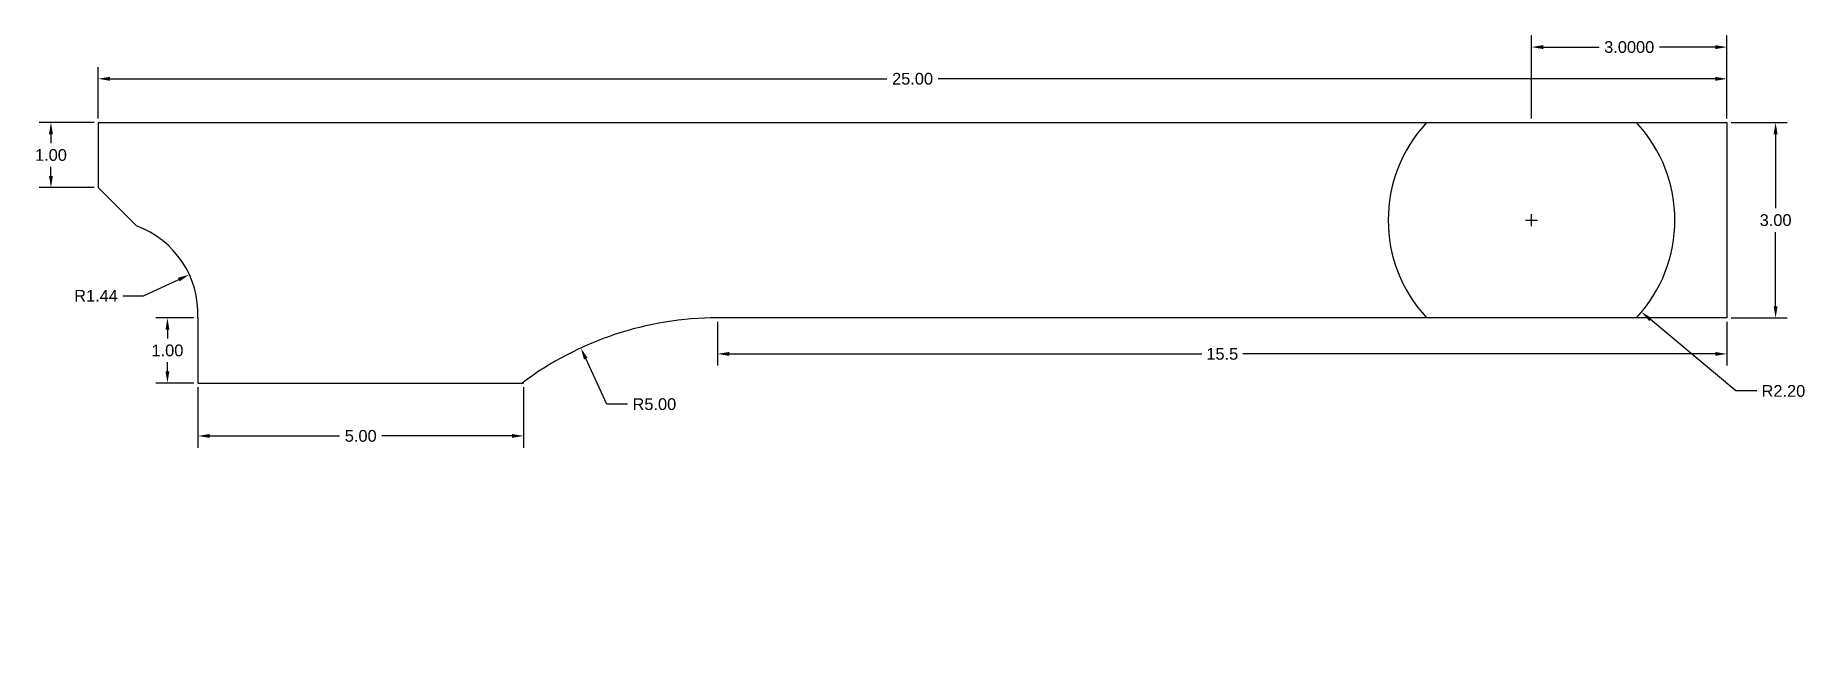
# Model space of a CAD drawing. Header units: centimetres. Extents: x 5.8 to 33, y 1.6 to 10.9.
import ezdxf

# ---------------------------------------------------------------- set-up
doc = ezdxf.new("R2010")
doc.units = ezdxf.units.CM
doc.layers.get('Defpoints').update_dxf_attribs({"color": 171})
doc.layers.add('Mecanism de acțiune', color=33, linetype='Continuous')
doc.styles.get("Standard").update_dxf_attribs({"font": 'arial.ttf'})
doc.dimstyles.get("Standard").update_dxf_attribs({"dimtxt": 0.18, "dimasz": 0.18, "dimexe": 0.18, "dimexo": 0.0625, "dimgap": 0.09, "dimtad": 0, "dimtih": 1, "dimtoh": 1, "dimdec": 4, "dimzin": 0, "dimdsep": 46, "dimtxsty": 'Standard', "dimcen": 0.09, "dimadec": 0, "dimazin": 0, "dimtfac": 1, "dimtdec": 4, "dimtofl": 0, "dimtmove": 0, "dimatfit": 3, "dimfxl": 1, "dimtolj": 1, "dimtzin": 0, "dimarcsym": 0})

# ---------------------------------------------------------------- blocks, each defined once
blk = doc.blocks.new('*D3')
at = {"layer": 'Defpoints', "color": 0, "lineweight": -2, "transparency": 16777216}
for p, q in [((8.299, 5.514), (8.299, 4.584)), ((13.299, 5.514), (13.299, 4.584)), ((8.479, 4.764), (10.475, 4.764)), ((13.119, 4.764), (11.122, 4.764))]:
    blk.add_line(p, q, dxfattribs=at)
at = {"layer": 'Defpoints', "color": 0, "transparency": 16777216}
for p in [(8.299, 5.576), (13.299, 5.576), (13.299, 4.764)]:
    blk.add_point(p, dxfattribs=at)
for points in [[(8.479, 4.794), (8.479, 4.734), (8.299, 4.764)], [(13.119, 4.794), (13.119, 4.734), (13.299, 4.764)]]:
    blk.add_solid(points, dxfattribs=at)
at = {"layer": 'Defpoints', "color": 0, "transparency": 16777216, "insert": (10.799, 4.764), "char_height": 0.18, "attachment_point": 5}
blk.add_mtext('\\A1;5.00', dxfattribs=at)
blk = doc.blocks.new('*D4')
at = {"layer": 'Defpoints', "color": 0, "lineweight": -2, "transparency": 16777216}
for p, q in [((6.769, 9.639), (6.769, 10.426)), ((31.769, 9.639), (31.769, 10.426)), ((6.949, 10.246), (18.875, 10.246)), ((31.589, 10.246), (19.664, 10.246))]:
    blk.add_line(p, q, dxfattribs=at)
at = {"layer": 'Defpoints', "color": 0, "transparency": 16777216}
for p in [(31.769, 10.246), (6.769, 9.576), (31.769, 9.576)]:
    blk.add_point(p, dxfattribs=at)
for points in [[(6.949, 10.276), (6.949, 10.216), (6.769, 10.246)], [(31.589, 10.276), (31.589, 10.216), (31.769, 10.246)]]:
    blk.add_solid(points, dxfattribs=at)
at = {"layer": 'Defpoints', "color": 0, "transparency": 16777216, "insert": (19.269, 10.246), "char_height": 0.18, "attachment_point": 5}
blk.add_mtext('\\A1;25.00', dxfattribs=at)
blk = doc.blocks.new('*D5')
at = {"layer": 'Defpoints', "color": 0, "lineweight": -2, "transparency": 16777216}
for p, q in [((6.707, 9.576), (5.864, 9.576)), ((6.044, 9.396), (6.044, 9.258)), ((6.044, 8.756), (6.044, 8.894)), ((6.707, 8.576), (5.864, 8.576))]:
    blk.add_line(p, q, dxfattribs=at)
at = {"layer": 'Defpoints', "color": 0, "transparency": 16777216}
for p in [(6.769, 9.576), (6.044, 8.576), (6.769, 8.576)]:
    blk.add_point(p, dxfattribs=at)
for points in [[(6.014, 9.396), (6.074, 9.396), (6.044, 9.576)], [(6.014, 8.756), (6.074, 8.756), (6.044, 8.576)]]:
    blk.add_solid(points, dxfattribs=at)
at = {"layer": 'Defpoints', "color": 0, "transparency": 16777216, "insert": (6.044, 9.076), "char_height": 0.18, "attachment_point": 5}
blk.add_mtext('\\A1;1.00', dxfattribs=at)
blk = doc.blocks.new('*D6')
at = {"layer": 'Defpoints', "color": 0, "lineweight": -2, "transparency": 16777216}
for p, q in [((31.832, 9.576), (32.696, 9.576)), ((32.516, 9.396), (32.516, 8.258)), ((32.516, 6.756), (32.516, 7.894)), ((31.832, 6.576), (32.696, 6.576))]:
    blk.add_line(p, q, dxfattribs=at)
at = {"layer": 'Defpoints', "color": 0, "transparency": 16777216}
for p in [(31.769, 9.576), (31.769, 6.576), (32.516, 6.576)]:
    blk.add_point(p, dxfattribs=at)
for points in [[(32.486, 9.396), (32.546, 9.396), (32.516, 9.576)], [(32.486, 6.756), (32.546, 6.756), (32.516, 6.576)]]:
    blk.add_solid(points, dxfattribs=at)
at = {"layer": 'Defpoints', "color": 0, "transparency": 16777216, "insert": (32.516, 8.076), "char_height": 0.18, "attachment_point": 5}
blk.add_mtext('\\A1;3.00', dxfattribs=at)
blk = doc.blocks.new('*D7')
at = {"layer": 'Defpoints', "color": 0, "lineweight": -2, "transparency": 16777216}
for p, q in [((16.276, 6.514), (16.276, 5.843)), ((31.769, 6.514), (31.769, 5.843)), ((16.456, 6.023), (23.707, 6.023)), ((31.589, 6.023), (24.339, 6.023))]:
    blk.add_line(p, q, dxfattribs=at)
at = {"layer": 'Defpoints', "color": 0, "transparency": 16777216}
for p in [(16.276, 6.576), (31.769, 6.576), (16.276, 6.023)]:
    blk.add_point(p, dxfattribs=at)
for points in [[(16.456, 6.053), (16.456, 5.993), (16.276, 6.023)], [(31.589, 6.053), (31.589, 5.993), (31.769, 6.023)]]:
    blk.add_solid(points, dxfattribs=at)
at = {"layer": 'Defpoints', "color": 0, "transparency": 16777216, "insert": (24.023, 6.023), "char_height": 0.18, "attachment_point": 5}
blk.add_mtext('\\A1;{\\fArial|b0|i0|c238|p34;15.5}', dxfattribs=at)
blk = doc.blocks.new('*D8')
at = {"layer": 'Defpoints', "color": 0, "lineweight": -2, "transparency": 16777216}
for p, q in [((14.577, 5.251), (14.253, 5.951)), ((14.896, 5.251), (14.577, 5.251))]:
    blk.add_line(p, q, dxfattribs=at)
at = {"layer": 'Defpoints', "color": 0, "transparency": 16777216}
for p in [(14.177, 6.114), (16.276, 1.576)]:
    blk.add_point(p, dxfattribs=at)
blk.add_solid([(14.28, 5.964), (14.226, 5.938), (14.177, 6.114)], dxfattribs=at)
at = {"layer": 'Defpoints', "color": 0, "transparency": 16777216, "insert": (15.306, 5.251), "char_height": 0.18, "attachment_point": 5}
blk.add_mtext('\\A1;R5.00', dxfattribs=at)
blk = doc.blocks.new('*D9')
at = {"layer": 'Defpoints', "color": 0, "lineweight": -2, "transparency": 16777216}
for p, q in [((7.466, 6.916), (8.005, 7.164)), ((7.145, 6.916), (7.466, 6.916))]:
    blk.add_line(p, q, dxfattribs=at)
at = {"layer": 'Defpoints', "color": 0, "transparency": 16777216}
for p in [(8.168, 7.24), (6.864, 6.639)]:
    blk.add_point(p, dxfattribs=at)
blk.add_solid([(7.992, 7.192), (8.018, 7.137), (8.168, 7.24)], dxfattribs=at)
at = {"layer": 'Defpoints', "color": 0, "transparency": 16777216, "insert": (6.736, 6.916), "char_height": 0.18, "attachment_point": 5}
blk.add_mtext('\\A1;R1.44', dxfattribs=at)
blk = doc.blocks.new('*D10')
at = {"layer": 'Defpoints', "color": 0, "lineweight": -2, "transparency": 16777216}
for p, q in [((8.236, 6.576), (7.652, 6.576)), ((7.832, 6.396), (7.832, 6.258)), ((7.832, 5.756), (7.832, 5.894)), ((8.236, 5.576), (7.652, 5.576))]:
    blk.add_line(p, q, dxfattribs=at)
at = {"layer": 'Defpoints', "color": 0, "transparency": 16777216}
for p in [(8.299, 6.576), (7.832, 5.576), (8.299, 5.576)]:
    blk.add_point(p, dxfattribs=at)
for points in [[(7.802, 6.396), (7.862, 6.396), (7.832, 6.576)], [(7.802, 5.756), (7.862, 5.756), (7.832, 5.576)]]:
    blk.add_solid(points, dxfattribs=at)
at = {"layer": 'Defpoints', "color": 0, "transparency": 16777216, "insert": (7.832, 6.076), "char_height": 0.18, "attachment_point": 5}
blk.add_mtext('\\A1;1.00', dxfattribs=at)
blk = doc.blocks.new('*D11')
at = {"layer": 'Defpoints', "color": 0, "lineweight": -2, "transparency": 16777216}
for p, q in [((28.769, 7.986), (28.769, 8.166)), ((28.679, 8.076), (28.859, 8.076)), ((31.906, 5.454), (30.596, 6.55)), ((32.226, 5.454), (31.906, 5.454))]:
    blk.add_line(p, q, dxfattribs=at)
at = {"layer": 'Defpoints', "color": 0, "transparency": 16777216}
for p in [(28.769, 8.076), (30.457, 6.665)]:
    blk.add_point(p, dxfattribs=at)
blk.add_solid([(30.615, 6.573), (30.576, 6.527), (30.457, 6.665)], dxfattribs=at)
at = {"layer": 'Defpoints', "color": 0, "transparency": 16777216, "insert": (32.636, 5.454), "char_height": 0.18, "attachment_point": 5}
blk.add_mtext('\\A1;R2.20', dxfattribs=at)
blk = doc.blocks.new('*D12')
at = {"layer": 'Defpoints', "color": 0, "lineweight": -2, "transparency": 16777216}
for p, q in [((28.769, 9.639), (28.769, 10.913)), ((31.769, 9.639), (31.769, 10.913)), ((28.949, 10.733), (29.806, 10.733)), ((31.589, 10.733), (30.733, 10.733))]:
    blk.add_line(p, q, dxfattribs=at)
at = {"layer": 'Defpoints', "color": 0, "transparency": 16777216}
for p in [(31.769, 10.733), (28.769, 9.576), (31.769, 9.576)]:
    blk.add_point(p, dxfattribs=at)
for points in [[(28.949, 10.763), (28.949, 10.703), (28.769, 10.733)], [(31.589, 10.763), (31.589, 10.703), (31.769, 10.733)]]:
    blk.add_solid(points, dxfattribs=at)
at = {"layer": 'Defpoints', "color": 0, "transparency": 16777216, "insert": (30.269, 10.733), "char_height": 0.18, "attachment_point": 5}
blk.add_mtext('\\A1;3.0000', dxfattribs=at)

msp = doc.modelspace()

# ---------------------------------------------------------------- linework, layer by layer
at = {"layer": 'Mecanism de acțiune'}
for p, q in [((6.76944, 9.57611), (31.76944, 9.57611)), ((6.76944, 9.57611), (6.76944, 8.57611)), ((31.76944, 9.57611), (31.76944, 6.57611)), ((7.35836, 7.9872), (6.76944, 8.57611)), ((8.29882, 6.57611), (8.29882, 5.57611)), ((16.76944, 6.57611), (16.2762, 6.57611)), ((31.76944, 6.57611), (16.76944, 6.57611)), ((8.29882, 5.57611), (13.29882, 5.57611)), ((13.29882, 5.57611), (13.29882, 5.59298))]:
    msp.add_line(p, q, dxfattribs=at)
for centre, radius, start, end in [((28.76944, 8.07611), 2.2, 137.014114, 222.985886), ((28.76944, 8.07611), 2.2, 317.014114, 42.985886), ((6.86426, 6.63894), 1.43594, 357.492237, 69.873377), ((16.2762, 1.57611), 5, 90, 126.869898)]:
    msp.add_arc(centre, radius, start, end, dxfattribs=at)

# ---------------------------------------------------------------- dimensions: what is measured, and where the dimension line sits
at = {"layer": 'Defpoints'}
dim = msp.add_linear_dim(base=(31.76944, 10.73279), p1=(28.76944, 9.57611), p2=(31.76944, 9.57611), dimstyle='Standard', dxfattribs=at)
dim.commit()
dim.dimension.update_dxf_attribs({"geometry": '*D12', "text_midpoint": (30.26944, 10.73279)})
for base, p1, p2, picture, middle in [((31.76944, 10.24555), (6.76944, 9.57611), (31.76944, 9.57611), '*D4', (19.26944, 10.24555)), ((13.29882, 4.76404), (8.29882, 5.57611), (13.29882, 5.57611), '*D3', (10.79882, 4.76404))]:
    dim = msp.add_linear_dim(base=base, p1=p1, p2=p2, dimstyle='Standard', override={"dimdec": 2}, dxfattribs=at)
    dim.commit()
    dim.dimension.update_dxf_attribs({"geometry": picture, "text_midpoint": middle})
for base, p1, p2, picture, middle in [((6.04372, 8.57611), (6.76944, 9.57611), (6.76944, 8.57611), '*D5', (6.04372, 9.07611)), ((32.5157, 6.57611), (31.76944, 9.57611), (31.76944, 6.57611), '*D6', (32.5157, 8.07611)), ((7.83155, 5.57611), (8.29882, 6.57611), (8.29882, 5.57611), '*D10', (7.83155, 6.07611))]:
    dim = msp.add_linear_dim(base=base, p1=p1, p2=p2, angle=90, dimstyle='Standard', override={"dimdec": 2}, dxfattribs=at)
    dim.commit()
    dim.dimension.update_dxf_attribs({"geometry": picture, "text_midpoint": middle})
for center, mpoint, picture, middle in [((28.76944, 8.07611), (30.45745, 6.66522), '*D11', (32.63567, 5.45431)), ((6.86426, 6.63894), (8.1685, 7.23968), '*D9', (6.73591, 6.91604)), ((16.2762, 1.57611), (14.17739, 6.11428), '*D8', (15.30597, 5.25129))]:
    dim = msp.add_radius_dim(center=center, mpoint=mpoint, dimstyle='Standard', override={"dimdec": 2}, dxfattribs=at)
    dim.commit()
    dim.dimension.update_dxf_attribs({"geometry": picture, "text_midpoint": middle, "dimtype": 164})
dim = msp.add_linear_dim(base=(16.2762, 6.02276), p1=(31.76944, 6.57611), p2=(16.2762, 6.57611), text='{\\fArial|b0|i0|c238|p34;15.5}', dimstyle='Standard', override={"dimdec": 2}, dxfattribs=at)
dim.commit()
dim.dimension.update_dxf_attribs({"geometry": '*D7', "text_midpoint": (24.02282, 6.02276)})

doc.saveas('drawing.dxf')
